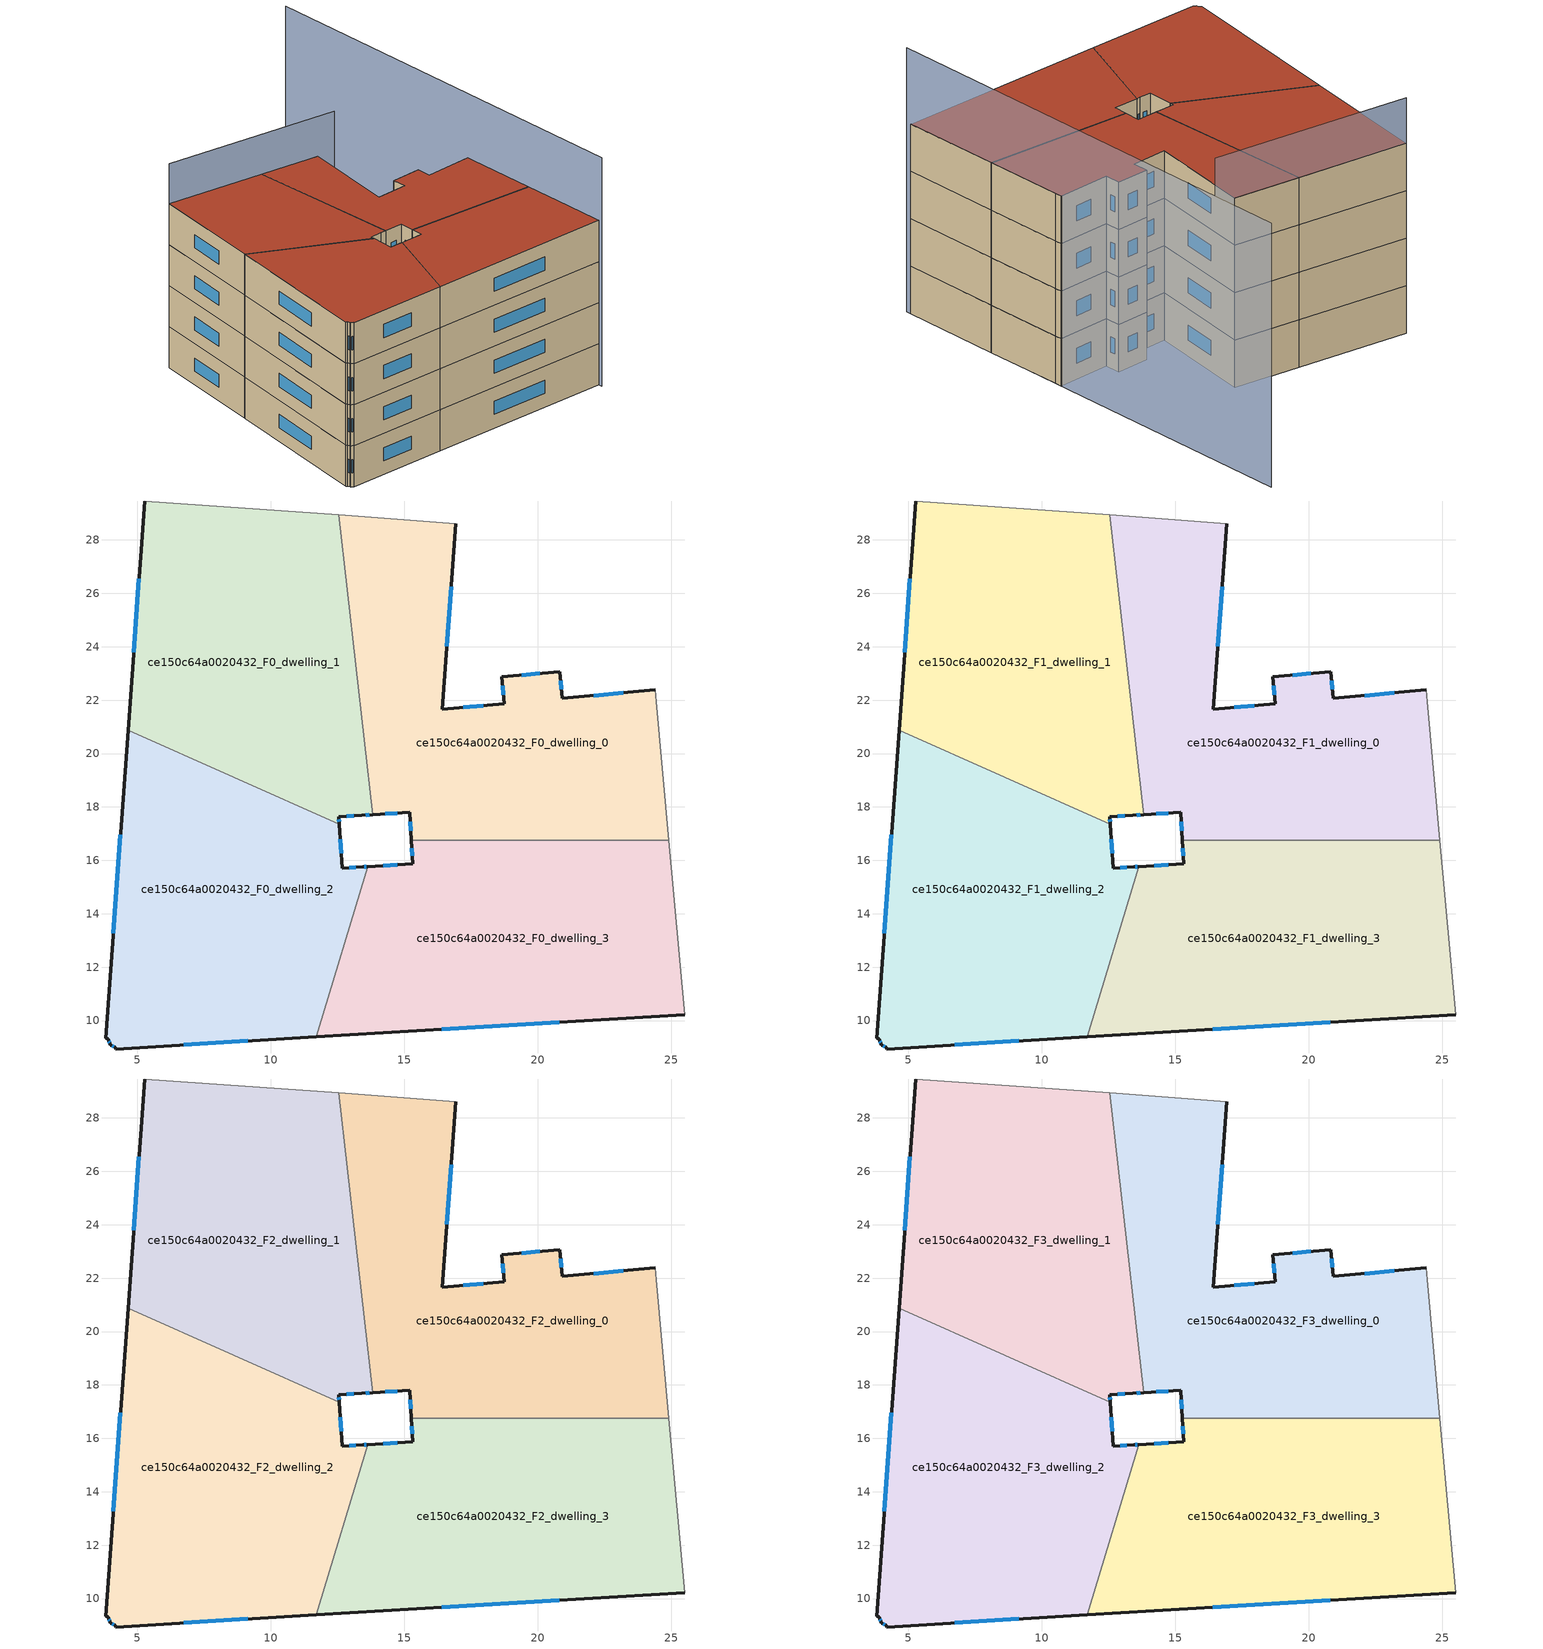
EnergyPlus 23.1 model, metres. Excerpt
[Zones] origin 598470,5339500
ce150c64a0020432_F0_dwelling_0
 floor ground (EU_floor_Construction): 24.39,22.38 24.44,21.93 24.91,16.75 15.27,16.75 15.2,17.79 13.83,17.71 12.55,28.93 16.92,28.61 16.43,21.65 18.74,21.86 18.66,22.87 20.82,23.07 20.92,22.06 z0
 wall outside (EU_wall_Construction): 24.39,22.38 20.92,22.06 20.82,23.07 18.66,22.87 18.74,21.86 16.43,21.65 16.92,28.61 / 13.83,17.71 15.2,17.79 15.27,16.75 z0:3
 wall adiabatic (EU_wall_Construction): 24.91,16.75 24.44,21.93 24.39,22.38 / 16.92,28.61 12.55,28.93 z0:3
 wall to ce150c64a0020432_F0_dwelling_3 (EU_wall_Construction): 15.27,16.75 24.91,16.75 z0:3
 wall to ce150c64a0020432_F0_dwelling_1 (EU_wall_Construction): 12.55,28.93 13.83,17.71 z0:3
 window (EU_Window_Construction): 18.69,22.53 18.71,22.21 / 20.09,23 19.39,22.94 / 20.89,22.4 20.86,22.73 / 23.21,22.27 22.1,22.17 / 15.23,17.44 15.25,17.1 / 14.3,17.74 14.74,17.76 / 16.6,24.02 16.75,26.24 / 17.96,21.79 17.21,21.73 z1.02:1.98
ce150c64a0020432_F0_dwelling_1
 floor ground (EU_floor_Construction): 12.55,28.93 13.83,17.71 13.41,17.68 12.55,17.63 12.56,17.36 4.66,20.88 5.27,29.46 z0
 wall outside (EU_wall_Construction): 12.56,17.36 12.55,17.63 13.41,17.68 13.83,17.71 / 5.27,29.46 4.66,20.88 z0:3
 wall adiabatic (EU_wall_Construction): 12.55,28.93 5.27,29.46 z0:3
 wall to ce150c64a0020432_F0_dwelling_2 (EU_wall_Construction): 4.65,20.88 12.56,17.36 z0:3
 window (EU_Window_Construction): 13.55,17.69 13.68,17.7 / 12.84,17.65 13.11,17.66 / 12.56,17.45 12.55,17.54 / 5.06,26.54 4.87,23.8 z1.02:1.98
ce150c64a0020432_F0_dwelling_2
 floor ground (EU_floor_Construction): 12.56,17.36 12.67,15.71 13.44,15.75 13.64,15.76 11.7,9.39 4.19,8.93 4.18,8.99 4.01,9.08 3.99,9.1 3.91,9.3 3.82,9.34 4.66,20.88 z0
 wall outside (EU_wall_Construction): 3.91,9.3 3.99,9.1 4.01,9.08 4.18,8.99 4.19,8.93 11.7,9.39 / 4.66,20.88 3.82,9.34 3.91,9.31 / 13.64,15.76 13.44,15.75 12.67,15.71 12.56,17.36 z0:3
 wall to ce150c64a0020432_F0_dwelling_3 (EU_wall_Construction): 11.7,9.39 13.64,15.76 z0:3
 window (EU_Window_Construction): 4.07,9.05 4.12,9.02 / 3.94,9.23 3.96,9.17 / 4.37,16.95 4.11,13.26 / 12.63,16.27 12.6,16.8 / 13.18,15.74 12.93,15.72 / 13.57,15.76 13.51,15.76 / 6.75,9.09 9.15,9.23 z1.02:1.98
ce150c64a0020432_F0_dwelling_3
 floor ground (EU_floor_Construction): 24.91,16.75 25.51,10.22 11.7,9.39 13.64,15.76 15.32,15.87 15.27,16.75 z0
 wall outside (EU_wall_Construction): 15.27,16.75 15.32,15.87 13.64,15.76 / 11.7,9.39 25.51,10.22 z0:3
 wall adiabatic (EU_wall_Construction): 25.51,10.22 24.91,16.75 z0:3
 window (EU_Window_Construction): 14.75,15.83 14.21,15.8 / 15.28,16.45 15.3,16.17 / 16.4,9.67 20.81,9.94 z1.02:1.98
ce150c64a0020432_F1_dwelling_0
 floor to ce150c64a0020432_F0_dwelling_0 (EU_floor_Construction): 24.39,22.38 24.44,21.93 24.91,16.75 15.27,16.75 15.2,17.79 13.83,17.71 12.55,28.93 16.92,28.61 16.43,21.65 18.74,21.86 18.66,22.87 20.82,23.07 20.92,22.06 z3
 wall outside (EU_wall_Construction): 24.39,22.38 20.92,22.06 20.82,23.07 18.66,22.87 18.74,21.86 16.43,21.65 16.92,28.61 / 13.83,17.71 15.2,17.79 15.27,16.75 z3:6
 wall adiabatic (EU_wall_Construction): 24.91,16.75 24.44,21.93 24.39,22.38 / 16.92,28.61 12.55,28.93 z3:6
 wall to ce150c64a0020432_F1_dwelling_3 (EU_wall_Construction): 15.27,16.75 24.91,16.75 z3:6
 wall to ce150c64a0020432_F1_dwelling_1 (EU_wall_Construction): 12.55,28.93 13.83,17.71 z3:6
 window (EU_Window_Construction): 18.69,22.53 18.71,22.21 / 20.09,23 19.39,22.94 / 20.89,22.4 20.86,22.73 / 23.21,22.27 22.1,22.17 / 15.23,17.44 15.25,17.1 / 14.3,17.74 14.74,17.76 / 16.6,24.02 16.75,26.24 / 17.96,21.79 17.21,21.73 z4.02:4.98
ce150c64a0020432_F1_dwelling_1
 floor to ce150c64a0020432_F0_dwelling_1 (EU_floor_Construction): 12.55,28.93 13.83,17.71 13.41,17.68 12.55,17.63 12.56,17.36 4.65,20.88 5.27,29.46 z3
 wall outside (EU_wall_Construction): 12.56,17.36 12.55,17.63 13.41,17.68 13.83,17.71 / 5.27,29.46 4.66,20.88 z3:6
 wall adiabatic (EU_wall_Construction): 12.55,28.93 5.27,29.46 z3:6
 wall to ce150c64a0020432_F1_dwelling_2 (EU_wall_Construction): 4.65,20.88 12.56,17.36 z3:6
 window (EU_Window_Construction): 13.55,17.69 13.68,17.7 / 12.84,17.65 13.11,17.66 / 12.56,17.45 12.55,17.54 / 5.06,26.54 4.87,23.8 z4.02:4.98
ce150c64a0020432_F1_dwelling_2
 floor to ce150c64a0020432_F0_dwelling_2 (EU_floor_Construction): 12.56,17.36 12.67,15.71 13.44,15.75 13.64,15.76 11.7,9.39 4.19,8.93 4.18,8.99 4.01,9.08 3.99,9.1 3.91,9.3 3.82,9.34 4.65,20.88 z3
 wall outside (EU_wall_Construction): 3.91,9.3 3.99,9.1 4.01,9.08 4.18,8.99 4.19,8.93 11.7,9.39 / 4.66,20.88 3.82,9.34 3.91,9.31 / 13.64,15.76 13.44,15.75 12.67,15.71 12.56,17.36 z3:6
 wall to ce150c64a0020432_F1_dwelling_3 (EU_wall_Construction): 11.7,9.39 13.64,15.76 z3:6
 window (EU_Window_Construction): 4.07,9.05 4.12,9.02 / 3.94,9.23 3.96,9.17 / 4.37,16.95 4.11,13.26 / 12.63,16.27 12.6,16.8 / 13.18,15.74 12.93,15.72 / 13.57,15.76 13.51,15.76 / 6.75,9.09 9.15,9.23 z4.02:4.98
ce150c64a0020432_F1_dwelling_3
 floor to ce150c64a0020432_F0_dwelling_3 (EU_floor_Construction): 24.91,16.75 25.5,10.22 11.7,9.39 13.64,15.76 15.32,15.87 15.27,16.75 z3
 wall outside (EU_wall_Construction): 15.27,16.75 15.32,15.87 13.64,15.76 / 11.7,9.39 25.51,10.22 z3:6
 wall adiabatic (EU_wall_Construction): 25.51,10.22 24.91,16.75 z3:6
 window (EU_Window_Construction): 14.75,15.83 14.21,15.8 / 15.28,16.45 15.3,16.17 / 16.4,9.67 20.81,9.94 z4.02:4.98
ce150c64a0020432_F2_dwelling_0
 floor to ce150c64a0020432_F1_dwelling_0 (EU_floor_Construction): 24.39,22.38 24.44,21.93 24.91,16.75 15.27,16.75 15.2,17.79 13.83,17.71 12.55,28.93 16.92,28.61 16.43,21.65 18.74,21.86 18.66,22.87 20.82,23.07 20.92,22.06 z6
 wall outside (EU_wall_Construction): 24.39,22.38 20.92,22.06 20.82,23.07 18.66,22.87 18.74,21.86 16.43,21.65 16.92,28.61 / 13.83,17.71 15.2,17.79 15.27,16.75 z6:9
 wall adiabatic (EU_wall_Construction): 24.91,16.75 24.44,21.93 24.39,22.38 / 16.92,28.61 12.55,28.93 z6:9
 wall to ce150c64a0020432_F2_dwelling_3 (EU_wall_Construction): 15.27,16.75 24.91,16.75 z6:9
 wall to ce150c64a0020432_F2_dwelling_1 (EU_wall_Construction): 12.55,28.93 13.83,17.71 z6:9
 window (EU_Window_Construction): 18.69,22.53 18.71,22.21 / 20.09,23 19.39,22.94 / 20.89,22.4 20.86,22.73 / 23.21,22.27 22.1,22.17 / 15.23,17.44 15.25,17.1 / 14.3,17.74 14.74,17.76 / 16.6,24.02 16.75,26.24 / 17.96,21.79 17.21,21.73 z7.02:7.98
ce150c64a0020432_F2_dwelling_1
 floor to ce150c64a0020432_F1_dwelling_1 (EU_floor_Construction): 12.55,28.93 13.83,17.71 13.41,17.68 12.55,17.63 12.56,17.36 4.65,20.88 5.27,29.46 z6
 wall outside (EU_wall_Construction): 12.56,17.36 12.55,17.63 13.41,17.68 13.83,17.71 / 5.27,29.46 4.66,20.88 z6:9
 wall adiabatic (EU_wall_Construction): 12.55,28.93 5.27,29.46 z6:9
 wall to ce150c64a0020432_F2_dwelling_2 (EU_wall_Construction): 4.65,20.88 12.56,17.36 z6:9
 window (EU_Window_Construction): 13.55,17.69 13.68,17.7 / 12.84,17.65 13.11,17.66 / 12.56,17.45 12.55,17.54 / 5.06,26.54 4.87,23.8 z7.02:7.98
ce150c64a0020432_F2_dwelling_2
 floor to ce150c64a0020432_F1_dwelling_2 (EU_floor_Construction): 12.56,17.36 12.67,15.71 13.44,15.75 13.64,15.76 11.7,9.39 4.19,8.93 4.18,8.99 4.01,9.08 3.99,9.1 3.91,9.3 3.82,9.34 4.65,20.88 z6
 wall outside (EU_wall_Construction): 3.91,9.3 3.99,9.1 4.01,9.08 4.18,8.99 4.19,8.93 11.7,9.39 / 4.66,20.88 3.82,9.34 3.91,9.31 / 13.64,15.76 13.44,15.75 12.67,15.71 12.56,17.36 z6:9
 wall to ce150c64a0020432_F2_dwelling_3 (EU_wall_Construction): 11.7,9.39 13.64,15.76 z6:9
 window (EU_Window_Construction): 4.07,9.05 4.12,9.02 / 3.94,9.23 3.96,9.17 / 4.37,16.95 4.11,13.26 / 12.63,16.27 12.6,16.8 / 13.18,15.74 12.93,15.72 / 13.57,15.76 13.51,15.76 / 6.75,9.09 9.15,9.23 z7.02:7.98
ce150c64a0020432_F2_dwelling_3
 floor to ce150c64a0020432_F1_dwelling_3 (EU_floor_Construction): 24.91,16.75 25.5,10.22 11.7,9.39 13.64,15.76 15.32,15.87 15.27,16.75 z6
 wall outside (EU_wall_Construction): 15.27,16.75 15.32,15.87 13.64,15.76 / 11.7,9.39 25.51,10.22 z6:9
 wall adiabatic (EU_wall_Construction): 25.51,10.22 24.91,16.75 z6:9
 window (EU_Window_Construction): 14.75,15.83 14.21,15.8 / 15.28,16.45 15.3,16.17 / 16.4,9.67 20.81,9.94 z7.02:7.98
ce150c64a0020432_F3_dwelling_0
 floor to ce150c64a0020432_F2_dwelling_0 (EU_floor_Construction): 24.39,22.38 24.44,21.93 24.91,16.75 15.27,16.75 15.2,17.79 13.83,17.71 12.55,28.93 16.92,28.61 16.43,21.65 18.74,21.86 18.66,22.87 20.82,23.07 20.92,22.06 z9
 wall outside (EU_wall_Construction): 24.39,22.38 20.92,22.06 20.82,23.07 18.66,22.87 18.74,21.86 16.43,21.65 16.92,28.61 / 13.83,17.71 15.2,17.79 15.27,16.75 z9:12
 wall adiabatic (EU_wall_Construction): 24.91,16.75 24.44,21.93 24.39,22.38 / 16.92,28.61 12.55,28.93 z9:12
 wall to ce150c64a0020432_F3_dwelling_3 (EU_wall_Construction): 15.27,16.75 24.91,16.75 z9:12
 wall to ce150c64a0020432_F3_dwelling_1 (EU_wall_Construction): 12.55,28.93 13.83,17.71 z9:12
 window (EU_Window_Construction): 18.69,22.53 18.71,22.21 / 20.09,23 19.39,22.94 / 20.89,22.4 20.86,22.73 / 23.21,22.27 22.1,22.17 / 15.23,17.44 15.25,17.1 / 14.3,17.74 14.74,17.76 / 16.6,24.02 16.75,26.24 / 17.96,21.79 17.21,21.73 z10.02:10.98
 roof outside (EU_roof_Construction): 24.91,16.75 24.44,21.93 24.39,22.38 20.92,22.06 20.82,23.07 18.66,22.87 18.74,21.86 16.43,21.65 16.92,28.61 12.55,28.93 13.83,17.71 15.2,17.79 15.27,16.75 z12
ce150c64a0020432_F3_dwelling_1
 floor to ce150c64a0020432_F2_dwelling_1 (EU_floor_Construction): 12.55,28.93 13.83,17.71 13.41,17.68 12.55,17.63 12.56,17.36 4.65,20.88 5.27,29.46 z9
 wall outside (EU_wall_Construction): 12.56,17.36 12.55,17.63 13.41,17.68 13.83,17.71 / 5.27,29.46 4.66,20.88 z9:12
 wall adiabatic (EU_wall_Construction): 12.55,28.93 5.27,29.46 z9:12
 wall to ce150c64a0020432_F3_dwelling_2 (EU_wall_Construction): 4.65,20.88 12.56,17.36 z9:12
 window (EU_Window_Construction): 13.55,17.69 13.68,17.7 / 12.84,17.65 13.11,17.66 / 12.56,17.45 12.55,17.54 / 5.06,26.54 4.87,23.8 z10.02:10.98
 roof outside (EU_roof_Construction): 13.83,17.71 12.55,28.93 5.27,29.46 4.66,20.88 12.56,17.36 12.55,17.63 13.41,17.68 z12
ce150c64a0020432_F3_dwelling_2
 floor to ce150c64a0020432_F2_dwelling_2 (EU_floor_Construction): 12.56,17.36 12.67,15.71 13.44,15.75 13.64,15.76 11.7,9.39 4.19,8.93 4.18,8.99 4.01,9.08 3.99,9.1 3.91,9.3 3.82,9.34 4.65,20.88 z9
 wall outside (EU_wall_Construction): 3.91,9.3 3.99,9.1 4.01,9.08 4.18,8.99 4.19,8.93 11.7,9.39 / 4.66,20.88 3.82,9.34 3.91,9.31 / 13.64,15.76 13.44,15.75 12.67,15.71 12.56,17.36 z9:12
 wall to ce150c64a0020432_F3_dwelling_3 (EU_wall_Construction): 11.7,9.39 13.64,15.76 z9:12
 window (EU_Window_Construction): 4.07,9.05 4.12,9.02 / 3.94,9.23 3.96,9.17 / 4.37,16.95 4.11,13.26 / 12.63,16.27 12.6,16.8 / 13.18,15.74 12.93,15.72 / 13.57,15.76 13.51,15.76 / 6.75,9.09 9.15,9.23 z10.02:10.98
 roof outside (EU_roof_Construction): 11.7,9.39 13.64,15.76 13.44,15.75 12.67,15.71 12.56,17.36 4.66,20.88 3.82,9.34 3.91,9.31 3.99,9.1 4.01,9.08 4.18,8.99 4.19,8.93 z12
ce150c64a0020432_F3_dwelling_3
 floor to ce150c64a0020432_F2_dwelling_3 (EU_floor_Construction): 24.91,16.75 25.5,10.22 11.7,9.39 13.64,15.76 15.32,15.87 15.27,16.75 z9
 wall outside (EU_wall_Construction): 15.27,16.75 15.32,15.87 13.64,15.76 / 11.7,9.39 25.51,10.22 z9:12
 wall adiabatic (EU_wall_Construction): 25.51,10.22 24.91,16.75 z9:12
 window (EU_Window_Construction): 14.75,15.83 14.21,15.8 / 15.28,16.45 15.3,16.17 / 16.4,9.67 20.81,9.94 z10.02:10.98
 roof outside (EU_roof_Construction): 25.51,10.22 24.91,16.75 15.27,16.75 15.32,15.87 13.64,15.76 11.7,9.39 z12
shading: 25.53,9.92 22.86,39.31 z0:16.7; 18.24,28.52 5.27,29.46 z0:14.9
[Building]
EU S2 Campaign: North Axis=0; Terrain=City; Solar Distribution=FullExterior
[Site:Location]
Vienna: Latitude=48; Longitude=16.5; Time Zone=1; Elevation=183
[SizingPeriod:WeatherFileDays]
AnnualSizingPeriod: Begin Month=1; Begin Day of Month=1; End Month=12; End Day of Month=31; Day of Week for Start Day=Monday; Use Weather File Daylight Saving Period=No; Use Weather File Rain and Snow Indicators=No
[MATERIAL]
EU_InternalMass_Material: Roughness=MediumRough; Thickness=0.1; Conductivity=1; Density=1800; Specific Heat=900; Thermal Absorptance=0.9; Solar Absorptance=0.7; Visible Absorptance=0.7
[MATERIAL:NOMASS] Roughness=MediumRough; Thermal Absorptance=0.9; Solar Absorptance=0.7; Visible Absorptance=0.7
Name | Thermal Resistance
EU_wall_NoMass | 0.942466
EU_roof_NoMass | 0.551687
EU_floor_NoMass | 0.66527
[WINDOWMATERIAL:SIMPLEGLAZINGSYSTEM]
EU_Window_SimpleGlazing: UFactor=2.03367; Solar Heat Gain Coefficient=0.65; Visible Transmittance=0.65
[CONSTRUCTION]
EU_wall_Construction: EU_wall_NoMass
EU_roof_Construction: EU_roof_NoMass
EU_floor_Construction: EU_floor_NoMass
EU_Window_Construction: EU_Window_SimpleGlazing
EU_InternalMass_Construction: EU_InternalMass_Material
[ZONE] Type=1; Multiplier=1; Ceiling Height=autocalculate; Floor Area=autocalculate; Part of Total Floor Area=Yes
Name | Volume
ce150c64a0020432_F0_dwelling_0 | 252.811
ce150c64a0020432_F1_dwelling_0; ce150c64a0020432_F2_dwelling_0; ce150c64a0020432_F3_dwelling_0; ce150c64a0020432_F1_dwelling_3; ce150c64a0020432_F2_dwelling_3; ce150c64a0020432_F3_dwelling_3 | 252.812
ce150c64a0020432_F0_dwelling_1; ce150c64a0020432_F1_dwelling_1; ce150c64a0020432_F2_dwelling_1; ce150c64a0020432_F3_dwelling_1 | 252.809
ce150c64a0020432_F0_dwelling_2; ce150c64a0020432_F1_dwelling_2; ce150c64a0020432_F2_dwelling_2; ce150c64a0020432_F3_dwelling_2; ce150c64a0020432_F0_dwelling_3 | 252.814
[INTERNALMASS] Construction=EU_InternalMass_Construction
Name | Zone or ZoneList | Surface Area
ce150c64a0020432_F0_dwelling_0_EU_InternalMass | ce150c64a0020432_F0_dwelling_0 | 84.2719
ce150c64a0020432_F0_dwelling_1_EU_InternalMass | ce150c64a0020432_F0_dwelling_1 | 84.2698
ce150c64a0020432_F0_dwelling_2_EU_InternalMass | ce150c64a0020432_F0_dwelling_2 | 84.2704
ce150c64a0020432_F0_dwelling_3_EU_InternalMass | ce150c64a0020432_F0_dwelling_3 | 84.2707
ce150c64a0020432_F1_dwelling_0_EU_InternalMass | ce150c64a0020432_F1_dwelling_0 | 84.2719
ce150c64a0020432_F1_dwelling_1_EU_InternalMass | ce150c64a0020432_F1_dwelling_1 | 84.2698
ce150c64a0020432_F1_dwelling_2_EU_InternalMass | ce150c64a0020432_F1_dwelling_2 | 84.2704
ce150c64a0020432_F1_dwelling_3_EU_InternalMass | ce150c64a0020432_F1_dwelling_3 | 84.2707
ce150c64a0020432_F2_dwelling_0_EU_InternalMass | ce150c64a0020432_F2_dwelling_0 | 84.2719
ce150c64a0020432_F2_dwelling_1_EU_InternalMass | ce150c64a0020432_F2_dwelling_1 | 84.2698
ce150c64a0020432_F2_dwelling_2_EU_InternalMass | ce150c64a0020432_F2_dwelling_2 | 84.2704
ce150c64a0020432_F2_dwelling_3_EU_InternalMass | ce150c64a0020432_F2_dwelling_3 | 84.2707
ce150c64a0020432_F3_dwelling_0_EU_InternalMass | ce150c64a0020432_F3_dwelling_0 | 84.2719
ce150c64a0020432_F3_dwelling_1_EU_InternalMass | ce150c64a0020432_F3_dwelling_1 | 84.2698
ce150c64a0020432_F3_dwelling_2_EU_InternalMass | ce150c64a0020432_F3_dwelling_2 | 84.2704
ce150c64a0020432_F3_dwelling_3_EU_InternalMass | ce150c64a0020432_F3_dwelling_3 | 84.2707
[OTHEREQUIPMENT] Fuel Type=Electricity; Design Level Calculation Method=Watts/Area; Power per Zone Floor Area=1; Fraction Latent=0; Fraction Radiant=0; Fraction Lost=0; Carbon Dioxide Generation Rate=0; EndUse Subcategory=EU_Step8_InternalGains
Name | Zone or ZoneList or Space or SpaceList | Schedule
EU_Step8_InternalGain_ce150c64a0020432_F0_dwelling_0_f000 | ce150c64a0020432_F0_dwelling_0 | EU_Step8_GainSchedule_ce150c64a0020432_F0_dwelling_0_f000
EU_Step8_InternalGain_ce150c64a0020432_F0_dwelling_1_f000 | ce150c64a0020432_F0_dwelling_1 | EU_Step8_GainSchedule_ce150c64a0020432_F0_dwelling_1_f000
EU_Step8_InternalGain_ce150c64a0020432_F0_dwelling_2_f000 | ce150c64a0020432_F0_dwelling_2 | EU_Step8_GainSchedule_ce150c64a0020432_F0_dwelling_2_f000
EU_Step8_InternalGain_ce150c64a0020432_F0_dwelling_3_f000 | ce150c64a0020432_F0_dwelling_3 | EU_Step8_GainSchedule_ce150c64a0020432_F0_dwelling_3_f000
EU_Step8_InternalGain_ce150c64a0020432_F1_dwelling_0_f000 | ce150c64a0020432_F1_dwelling_0 | EU_Step8_GainSchedule_ce150c64a0020432_F1_dwelling_0_f000
EU_Step8_InternalGain_ce150c64a0020432_F1_dwelling_1_f000 | ce150c64a0020432_F1_dwelling_1 | EU_Step8_GainSchedule_ce150c64a0020432_F1_dwelling_1_f000
EU_Step8_InternalGain_ce150c64a0020432_F1_dwelling_2_f000 | ce150c64a0020432_F1_dwelling_2 | EU_Step8_GainSchedule_ce150c64a0020432_F1_dwelling_2_f000
EU_Step8_InternalGain_ce150c64a0020432_F1_dwelling_3_f000 | ce150c64a0020432_F1_dwelling_3 | EU_Step8_GainSchedule_ce150c64a0020432_F1_dwelling_3_f000
EU_Step8_InternalGain_ce150c64a0020432_F2_dwelling_0_f000 | ce150c64a0020432_F2_dwelling_0 | EU_Step8_GainSchedule_ce150c64a0020432_F2_dwelling_0_f000
EU_Step8_InternalGain_ce150c64a0020432_F2_dwelling_1_f000 | ce150c64a0020432_F2_dwelling_1 | EU_Step8_GainSchedule_ce150c64a0020432_F2_dwelling_1_f000
EU_Step8_InternalGain_ce150c64a0020432_F2_dwelling_2_f000 | ce150c64a0020432_F2_dwelling_2 | EU_Step8_GainSchedule_ce150c64a0020432_F2_dwelling_2_f000
EU_Step8_InternalGain_ce150c64a0020432_F2_dwelling_3_f000 | ce150c64a0020432_F2_dwelling_3 | EU_Step8_GainSchedule_ce150c64a0020432_F2_dwelling_3_f000
EU_Step8_InternalGain_ce150c64a0020432_F3_dwelling_0_f000 | ce150c64a0020432_F3_dwelling_0 | EU_Step8_GainSchedule_ce150c64a0020432_F3_dwelling_0_f000
EU_Step8_InternalGain_ce150c64a0020432_F3_dwelling_1_f000 | ce150c64a0020432_F3_dwelling_1 | EU_Step8_GainSchedule_ce150c64a0020432_F3_dwelling_1_f000
EU_Step8_InternalGain_ce150c64a0020432_F3_dwelling_2_f000 | ce150c64a0020432_F3_dwelling_2 | EU_Step8_GainSchedule_ce150c64a0020432_F3_dwelling_2_f000
EU_Step8_InternalGain_ce150c64a0020432_F3_dwelling_3_f000 | ce150c64a0020432_F3_dwelling_3 | EU_Step8_GainSchedule_ce150c64a0020432_F3_dwelling_3_f000
[ZONEVENTILATION:DESIGNFLOWRATE] Schedule=EU_AlwaysOn; Design Flow Rate Calculation Method=AirChanges/Hour; Air Changes per Hour=0.530523; Ventilation Type=Natural; Fan Pressure Rise=0; Fan Total Efficiency=1; Constant Term Coefficient=1; Temperature Term Coefficient=0; Velocity Term Coefficient=0; Velocity Squared Term Coefficient=0; Minimum Indoor Temperature=-100; Maximum Indoor Temperature=100; Delta Temperature=-100; Minimum Outdoor Temperature=-100; Maximum Outdoor Temperature=100; Maximum Wind Speed=40
Name | Zone or ZoneList or Space or SpaceList
EU_ConstantAir_ce150c64a0020432_F0_dwelling_0 | ce150c64a0020432_F0_dwelling_0
EU_ConstantAir_ce150c64a0020432_F0_dwelling_1 | ce150c64a0020432_F0_dwelling_1
EU_ConstantAir_ce150c64a0020432_F0_dwelling_2 | ce150c64a0020432_F0_dwelling_2
EU_ConstantAir_ce150c64a0020432_F0_dwelling_3 | ce150c64a0020432_F0_dwelling_3
EU_ConstantAir_ce150c64a0020432_F1_dwelling_0 | ce150c64a0020432_F1_dwelling_0
EU_ConstantAir_ce150c64a0020432_F1_dwelling_1 | ce150c64a0020432_F1_dwelling_1
EU_ConstantAir_ce150c64a0020432_F1_dwelling_2 | ce150c64a0020432_F1_dwelling_2
EU_ConstantAir_ce150c64a0020432_F1_dwelling_3 | ce150c64a0020432_F1_dwelling_3
EU_ConstantAir_ce150c64a0020432_F2_dwelling_0 | ce150c64a0020432_F2_dwelling_0
EU_ConstantAir_ce150c64a0020432_F2_dwelling_1 | ce150c64a0020432_F2_dwelling_1
EU_ConstantAir_ce150c64a0020432_F2_dwelling_2 | ce150c64a0020432_F2_dwelling_2
EU_ConstantAir_ce150c64a0020432_F2_dwelling_3 | ce150c64a0020432_F2_dwelling_3
EU_ConstantAir_ce150c64a0020432_F3_dwelling_0 | ce150c64a0020432_F3_dwelling_0
EU_ConstantAir_ce150c64a0020432_F3_dwelling_1 | ce150c64a0020432_F3_dwelling_1
EU_ConstantAir_ce150c64a0020432_F3_dwelling_2 | ce150c64a0020432_F3_dwelling_2
EU_ConstantAir_ce150c64a0020432_F3_dwelling_3 | ce150c64a0020432_F3_dwelling_3
[HVACTEMPLATE:THERMOSTAT] Constant Heating Setpoint=20; Constant Cooling Setpoint=50
EU_HeatOnly_ce150c64a0020432_F0_dwelling_0; EU_HeatOnly_ce150c64a0020432_F0_dwelling_1; EU_HeatOnly_ce150c64a0020432_F0_dwelling_2; EU_HeatOnly_ce150c64a0020432_F0_dwelling_3; EU_HeatOnly_ce150c64a0020432_F1_dwelling_0; EU_HeatOnly_ce150c64a0020432_F1_dwelling_1; EU_HeatOnly_ce150c64a0020432_F1_dwelling_2; EU_HeatOnly_ce150c64a0020432_F1_dwelling_3; EU_HeatOnly_ce150c64a0020432_F2_dwelling_0; EU_HeatOnly_ce150c64a0020432_F2_dwelling_1; EU_HeatOnly_ce150c64a0020432_F2_dwelling_2; EU_HeatOnly_ce150c64a0020432_F2_dwelling_3; EU_HeatOnly_ce150c64a0020432_F3_dwelling_0; EU_HeatOnly_ce150c64a0020432_F3_dwelling_1; EU_HeatOnly_ce150c64a0020432_F3_dwelling_2; EU_HeatOnly_ce150c64a0020432_F3_dwelling_3
[HVACTEMPLATE:ZONE:IDEALLOADSAIRSYSTEM] System Availability Schedule=EU_AlwaysOn; Maximum Heating Supply Air Temperature=50; Minimum Cooling Supply Air Temperature=13; Maximum Heating Supply Air Humidity Ratio=0.0156; Minimum Cooling Supply Air Humidity Ratio=0.0077; Heating Limit=NoLimit; Cooling Limit=NoLimit; Heating Availability Schedule=EU_AlwaysOn; Cooling Availability Schedule=EU_CoolingOff; Dehumidification Control Type=ConstantSensibleHeatRatio; Cooling Sensible Heat Ratio=0.7; Dehumidification Setpoint=60; Humidification Control Type=None; Humidification Setpoint=30; Outdoor Air Method=None; Outdoor Air Flow Rate per Person=0.00944; Outdoor Air Flow Rate per Zone Floor Area=0; Outdoor Air Flow Rate per Zone=0; Demand Controlled Ventilation Type=None; Outdoor Air Economizer Type=NoEconomizer; Heat Recovery Type=None; Sensible Heat Recovery Effectiveness=0.7; Latent Heat Recovery Effectiveness=0.65
Name | Template Thermostat
ce150c64a0020432_F0_dwelling_0 | EU_HeatOnly_ce150c64a0020432_F0_dwelling_0
ce150c64a0020432_F0_dwelling_1 | EU_HeatOnly_ce150c64a0020432_F0_dwelling_1
ce150c64a0020432_F0_dwelling_2 | EU_HeatOnly_ce150c64a0020432_F0_dwelling_2
ce150c64a0020432_F0_dwelling_3 | EU_HeatOnly_ce150c64a0020432_F0_dwelling_3
ce150c64a0020432_F1_dwelling_0 | EU_HeatOnly_ce150c64a0020432_F1_dwelling_0
ce150c64a0020432_F1_dwelling_1 | EU_HeatOnly_ce150c64a0020432_F1_dwelling_1
ce150c64a0020432_F1_dwelling_2 | EU_HeatOnly_ce150c64a0020432_F1_dwelling_2
ce150c64a0020432_F1_dwelling_3 | EU_HeatOnly_ce150c64a0020432_F1_dwelling_3
ce150c64a0020432_F2_dwelling_0 | EU_HeatOnly_ce150c64a0020432_F2_dwelling_0
ce150c64a0020432_F2_dwelling_1 | EU_HeatOnly_ce150c64a0020432_F2_dwelling_1
ce150c64a0020432_F2_dwelling_2 | EU_HeatOnly_ce150c64a0020432_F2_dwelling_2
ce150c64a0020432_F2_dwelling_3 | EU_HeatOnly_ce150c64a0020432_F2_dwelling_3
ce150c64a0020432_F3_dwelling_0 | EU_HeatOnly_ce150c64a0020432_F3_dwelling_0
ce150c64a0020432_F3_dwelling_1 | EU_HeatOnly_ce150c64a0020432_F3_dwelling_1
ce150c64a0020432_F3_dwelling_2 | EU_HeatOnly_ce150c64a0020432_F3_dwelling_2
ce150c64a0020432_F3_dwelling_3 | EU_HeatOnly_ce150c64a0020432_F3_dwelling_3
[SIZING:ZONE] Zone Cooling Design Supply Air Temperature Input Method=SupplyAirTemperature; Zone Cooling Design Supply Air Temperature=13; Zone Heating Design Supply Air Temperature Input Method=SupplyAirTemperature; Zone Heating Design Supply Air Temperature=50; Zone Cooling Design Supply Air Humidity Ratio=0.008; Zone Heating Design Supply Air Humidity Ratio=0.008; Cooling Design Air Flow Method=DesignDay; Cooling Design Air Flow Rate=0; Cooling Minimum Air Flow per Zone Floor Area=0.000762; Cooling Minimum Air Flow=0; Cooling Minimum Air Flow Fraction=0.2; Heating Design Air Flow Method=DesignDay; Heating Design Air Flow Rate=0; Heating Maximum Air Flow per Zone Floor Area=0.002032; Heating Maximum Air Flow=0.141576; Heating Maximum Air Flow Fraction=0.3; Account for Dedicated Outdoor Air System=No; Dedicated Outdoor Air System Control Strategy=NeutralSupplyAir; Dedicated Outdoor Air Low Setpoint Temperature for Design=autosize; Dedicated Outdoor Air High Setpoint Temperature for Design=autosize; Zone Load Sizing Method=Sensible Load Only No Latent Load; Zone Latent Cooling Design Supply Air Humidity Ratio Input Method=HumidityRatioDifference; Zone Cooling Design Supply Air Humidity Ratio Difference=0.005; Zone Latent Heating Design Supply Air Humidity Ratio Input Method=HumidityRatioDifference; Zone Humidification Design Supply Air Humidity Ratio Difference=0.005
ce150c64a0020432_F0_dwelling_0; ce150c64a0020432_F0_dwelling_1; ce150c64a0020432_F0_dwelling_2; ce150c64a0020432_F0_dwelling_3; ce150c64a0020432_F1_dwelling_0; ce150c64a0020432_F1_dwelling_1; ce150c64a0020432_F1_dwelling_2; ce150c64a0020432_F1_dwelling_3; ce150c64a0020432_F2_dwelling_0; ce150c64a0020432_F2_dwelling_1; ce150c64a0020432_F2_dwelling_2; ce150c64a0020432_F2_dwelling_3; ce150c64a0020432_F3_dwelling_0; ce150c64a0020432_F3_dwelling_1; ce150c64a0020432_F3_dwelling_2; ce150c64a0020432_F3_dwelling_3
[SCHEDULE:CONSTANT]
Name | Hourly Value
EU_AlwaysOn | 1
EU_CoolingOff | 0
[SCHEDULE:FILE] Column Number=1; Rows to Skip at Top=0; Number of Hours of Data=8760; Column Separator=Comma; Interpolate to Timestep=No; Minutes per Item=60; Adjust Schedule for Daylight Savings=Yes
Name | File
EU_Step8_GainSchedule_ce150c64a0020432_F0_dwelling_0_f000 | ../../schedules/ce150c64a0020432/ce150c64a0020432_F0_dwelling_0_f000_gain.csv
EU_Step8_GainSchedule_ce150c64a0020432_F0_dwelling_1_f000 | ../../schedules/ce150c64a0020432/ce150c64a0020432_F0_dwelling_1_f000_gain.csv
EU_Step8_GainSchedule_ce150c64a0020432_F0_dwelling_2_f000 | ../../schedules/ce150c64a0020432/ce150c64a0020432_F0_dwelling_2_f000_gain.csv
EU_Step8_GainSchedule_ce150c64a0020432_F0_dwelling_3_f000 | ../../schedules/ce150c64a0020432/ce150c64a0020432_F0_dwelling_3_f000_gain.csv
EU_Step8_GainSchedule_ce150c64a0020432_F1_dwelling_0_f000 | ../../schedules/ce150c64a0020432/ce150c64a0020432_F1_dwelling_0_f000_gain.csv
EU_Step8_GainSchedule_ce150c64a0020432_F1_dwelling_1_f000 | ../../schedules/ce150c64a0020432/ce150c64a0020432_F1_dwelling_1_f000_gain.csv
EU_Step8_GainSchedule_ce150c64a0020432_F1_dwelling_2_f000 | ../../schedules/ce150c64a0020432/ce150c64a0020432_F1_dwelling_2_f000_gain.csv
EU_Step8_GainSchedule_ce150c64a0020432_F1_dwelling_3_f000 | ../../schedules/ce150c64a0020432/ce150c64a0020432_F1_dwelling_3_f000_gain.csv
EU_Step8_GainSchedule_ce150c64a0020432_F2_dwelling_0_f000 | ../../schedules/ce150c64a0020432/ce150c64a0020432_F2_dwelling_0_f000_gain.csv
EU_Step8_GainSchedule_ce150c64a0020432_F2_dwelling_1_f000 | ../../schedules/ce150c64a0020432/ce150c64a0020432_F2_dwelling_1_f000_gain.csv
EU_Step8_GainSchedule_ce150c64a0020432_F2_dwelling_2_f000 | ../../schedules/ce150c64a0020432/ce150c64a0020432_F2_dwelling_2_f000_gain.csv
EU_Step8_GainSchedule_ce150c64a0020432_F2_dwelling_3_f000 | ../../schedules/ce150c64a0020432/ce150c64a0020432_F2_dwelling_3_f000_gain.csv
EU_Step8_GainSchedule_ce150c64a0020432_F3_dwelling_0_f000 | ../../schedules/ce150c64a0020432/ce150c64a0020432_F3_dwelling_0_f000_gain.csv
EU_Step8_GainSchedule_ce150c64a0020432_F3_dwelling_1_f000 | ../../schedules/ce150c64a0020432/ce150c64a0020432_F3_dwelling_1_f000_gain.csv
EU_Step8_GainSchedule_ce150c64a0020432_F3_dwelling_2_f000 | ../../schedules/ce150c64a0020432/ce150c64a0020432_F3_dwelling_2_f000_gain.csv
EU_Step8_GainSchedule_ce150c64a0020432_F3_dwelling_3_f000 | ../../schedules/ce150c64a0020432/ce150c64a0020432_F3_dwelling_3_f000_gain.csv
